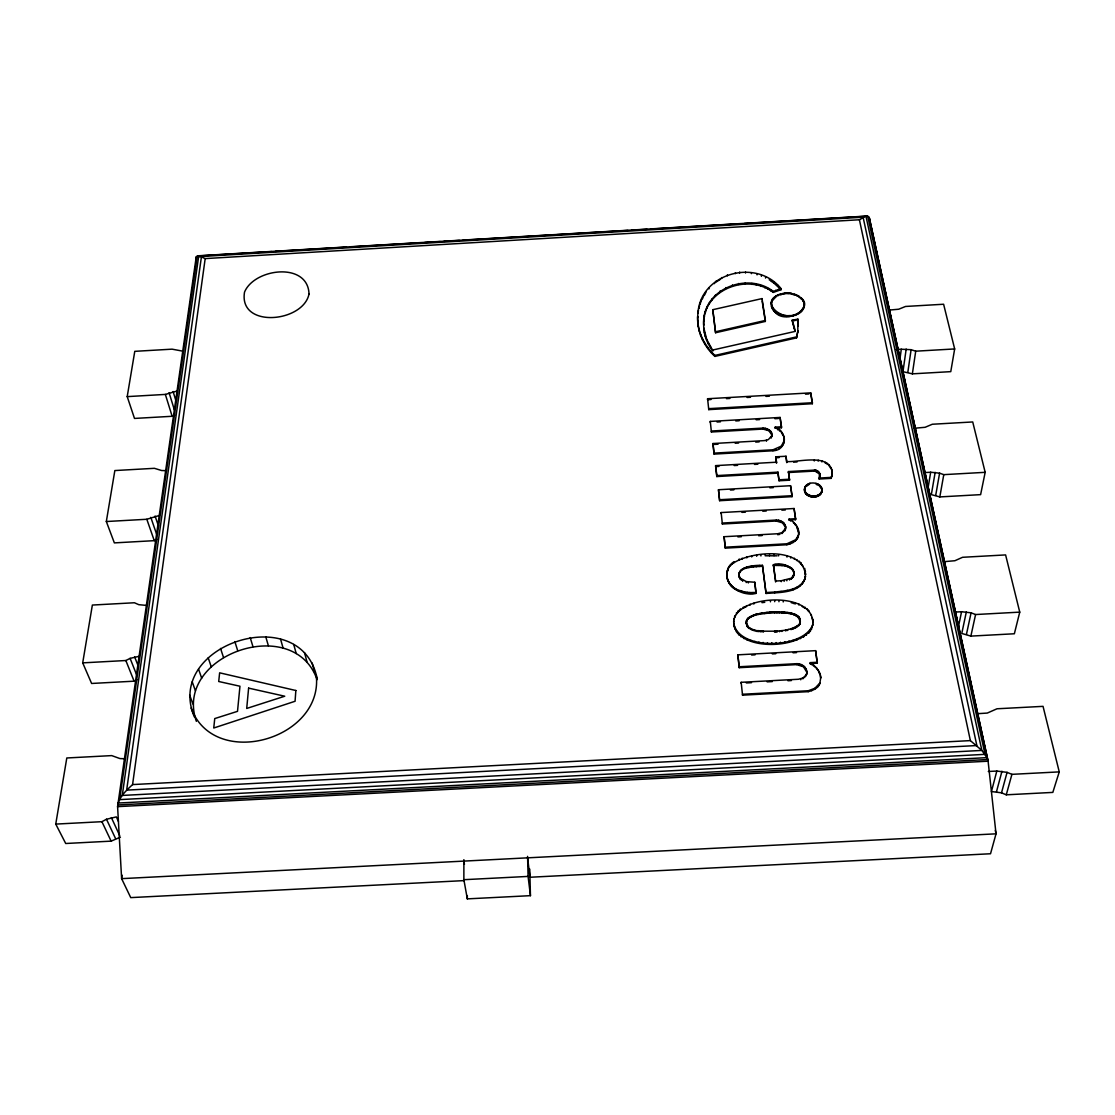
<?xml version="1.0" encoding="UTF-8"?>
<svg xmlns="http://www.w3.org/2000/svg" width="1115" height="1115" viewBox="0 0 1115 1115"><rect width="100%" height="100%" fill="white"/><g stroke="black" fill="none" stroke-linecap="round" stroke-linejoin="round"><path stroke-width="1.5" d="M529.764 869.101L530.447 895.666L467.324 898.871L463.868 879.693L463.882 859.651M821.978 489.569C822.549 499.576 804.654 499.297 804.473 489.792C804.696 479.492 823.943 481.457 821.811 491.673M721.126 513.527L721.154 512.566L794.075 508.51L795.65 518.698L788.709 519.088C794.521 521.792 799.636 527.785 798.605 534.559L798.688 533.597C798.786 540.008 792.43 543.744 786.842 544.747L725.308 548.134L724.095 536.705L777.768 533.737L782.005 532.608L785.573 528.343L784.821 530.963L784.904 530.001M738.938 575.103L740.249 579.215C734.172 566.378 754.325 565.138 762.451 565.333L766.061 593.459C779.301 592.274 802.507 593.542 805.448 576.302L804.779 579.675M804.556 488.816C804.737 497.583 820.542 498.837 821.978 490.14M771.106 438.153L771.831 435.658L768.388 439.575L764.319 440.62L712.973 443.533L714.088 454.098L772.96 450.767C787.538 450.46 787.274 430.655 774.883 427.157L781.517 426.78L780.082 417.442L710.283 421.414L710.255 422.39M784.263 441.387L784.361 438.739M714.896 356.41C703.858 346.277 696.903 331.629 697.669 316.507C697.182 331.308 704.15 345.511 714.924 355.42L714.896 356.41L796.528 337.873L797.88 330.988L796.528 337.873M697.851 321.942L697.865 320.953M781.127 288.687L773.336 291.405C746.827 271.056 701.056 289.775 703.704 325.232C701.823 290.193 747.134 272.367 773.28 292.409L781.071 289.691L781.127 288.687C756.709 257.886 700.554 272.91 697.948 313.078L698.478 310.165M698.269 326.486L698.283 325.496M698.757 307.712L698.729 308.702L699.579 305.844M699.175 331.016L699.203 330.026M700.011 303.419L699.997 304.409L701.739 299.21M700.596 335.517L700.61 334.528M702.506 339.936L702.534 338.946M703.913 295.127L702.45 298.834M703.844 329.023L703.858 328.033L706.659 339.281L712.931 350.96C707.008 343.406 703.314 333.929 703.718 324.256M703.969 321.468L703.983 320.479M704.401 316.939L704.429 315.949M704.373 332.8L704.387 331.81M705.447 312.479L705.474 311.489M704.903 344.256L704.931 343.281M705.307 336.563L705.335 335.573M706.255 291.447L704.68 294.89M707.091 308.116L707.119 307.127M706.631 340.27L706.659 339.281M708.959 288.897L708.973 287.893M707.774 348.465L707.802 347.476M708.36 343.922L708.373 342.932M709.307 303.907L709.335 302.918M707.593 398.738L708.75 409.623L812.319 403.728L812.403 402.738L810.716 392.87L707.593 398.738L707.565 399.714L711.008 399.518M708.75 409.623L708.778 408.647L812.403 402.738M710.464 347.49L710.478 346.5M712.081 299.865L712.109 298.876M711.119 352.521L711.133 351.532M712.792 309.691L715.579 332.744L765.308 321.441L765.364 320.451L762.005 298.597L712.792 309.691L715.579 332.744M711.398 431.993L711.426 431.017L763.036 428.09C766.967 427.979 772.235 430.474 771.873 435.031L769.015 430.752L762.967 429.066L711.398 431.993L710.283 421.414M715.384 296.046L715.412 295.057M714.269 283.656L716.513 280.799M740.29 578.267L746.311 581.612L754.785 582.239L756.054 593.389C740.834 597.138 719.928 583.452 728.959 566.713C744.026 550.559 806.521 544.887 805.351 577.249M726.938 575.758L727.022 573.389M714.088 454.098L712.973 443.533M720.095 291.963L720.123 290.973M716.778 476.551L716.806 475.589L777.991 472.147L777.922 473.122L716.778 476.551L715.607 465.624L776.556 462.195L775.761 456.815L786.019 456.244L786.758 462.516L786.019 456.244M721.614 278.541L721.656 277.551M718.464 489.736L719.635 500.705L792.026 496.663L792.11 495.687L790.549 485.708L718.464 489.736L719.635 500.705M725.823 288.576L725.865 287.572M771.315 303.099C775.929 335.225 831.121 302.346 788.737 292.897C747.412 296.242 790.856 333.329 804.082 306.123L803.748 308.075M727.356 275.809L727.384 274.82M785.685 526.601L785.601 527.562L782.577 522.879L776.263 521.012L722.367 524.008L722.409 523.046L776.333 520.05C781.253 519.799 787.023 523.855 785.504 529.304M732.388 285.984L732.416 284.994M735.37 273.649L735.412 272.659M195.919 258.778L196.226 256.896L198.735 255.767L865.937 216.129L867.721 216.185L869.282 217.732L988.099 761.197L996.029 833.825L990.524 853.755L529.973 877.254L527.604 857.839M725.308 548.134L724.095 536.705M738.618 284.478L738.66 283.489M727.064 577.194L726.98 574.81M726.98 574.337L727.217 571.967M727.189 572.915L727.412 570.796M727.259 578.713L727.105 576.246M727.37 571.758L727.705 569.654M739.607 273.063L739.649 272.06M727.663 580.204L727.301 577.765M727.663 570.601L728.095 568.525M728.485 567.605L728.053 569.472M728.276 581.654L727.705 579.256M728.959 566.713L728.917 567.66L729.517 565.849M728.806 582.783L728.318 580.706M729.447 583.884L728.848 581.835M730.116 565.082L730.074 566.03L730.771 564.329M730.2 584.943L729.489 582.936M731.482 563.619L731.44 564.566L733.126 562.225M730.869 585.723L730.241 583.995M732.221 563.856L732.262 562.894M731.565 586.476L730.91 584.776M745.517 273.036L745.559 272.046M745.21 283.949L745.252 282.945M732.29 587.229L731.607 585.528M734.018 562.573L734.06 561.625M733.126 587.953L732.332 586.281M734.032 588.622L733.168 587.006M734.994 589.236L734.074 587.675M793.922 574.88L794.005 573.932L791.051 579.201C801.267 569.026 782.2 561.277 773.392 564.734L775.608 581.988M806.661 674.087L806.744 673.167L805.95 675.969C809.365 669.836 803.065 663.23 796.779 663.676L739.245 666.756L739.203 667.69L796.695 664.61L803.469 666.77L806.744 672.094L806.842 671.174M733.809 624.609L733.851 623.675C739.203 651.369 805.42 648.596 812.821 624.288C807.511 650.226 733.154 653.097 733.726 621.208L733.684 622.156L733.991 618.783L733.949 619.717C739.747 593.835 816.696 591.117 812.724 625.236M734.269 627.048L734.311 626.114M734.632 616.414L734.59 617.348L735.343 615.41M736.402 589.96L735.036 588.288M751.385 273.649L751.426 272.645M735.106 629.431L735.147 628.498M751.845 284.409L751.886 283.419M736.499 612.651L736.457 613.598L740.471 608.902M737.851 590.643L736.457 589.013M739.175 559.939L739.217 558.991M738.897 576.051L738.952 573.918M736.318 631.731L736.36 630.797M739.134 577.152L739.175 576.204M738.91 574.866L739.203 572.762M737.907 611.954L737.949 611.006M739.58 578.211L739.621 577.263M739.161 573.709L739.691 571.661M739.315 591.284L737.893 589.696M737.531 633.585L737.573 632.651M739.649 572.608L740.471 570.559M740.416 571.507L741.475 569.584M742.102 559.117L742.144 558.169M741.322 580.357L741.363 579.41M756.346 285.245L756.402 284.255M817.393 662.254L809.992 662.644L811.832 664.693L809.894 663.578L817.295 663.174L815.609 650.658L737.823 654.839L739.203 667.69M757.057 274.861L757.113 273.858M739.078 635.285L739.134 634.351M741.419 570.532L742.688 568.761M741.837 592.163L741.879 591.215L739.357 590.337M742.674 581.305L742.729 580.357M742.632 569.709L743.998 568.134M740.918 636.79L740.973 635.857M743.315 607.104L743.273 608.037L746.395 606.56L746.451 605.626M743.942 569.082L745.377 567.577M744.458 592.832L744.499 591.884L741.879 591.215M760.723 286.402L760.778 285.412M761.406 276.325L761.461 275.321M746.841 557.89L746.897 556.942M745.322 568.538L746.799 567.117M746.256 582.56L746.311 581.612M741.113 683.23L741.168 682.31L798.452 679.258L802.981 677.99L806.034 675.049M761.949 299.587L762.005 298.597M743.956 638.644L743.998 637.71M747.134 593.278L747.189 592.33L744.499 591.884M746.743 568.079L748.876 567.535L748.932 566.587M748.318 582.964L748.374 582.016M746.479 620.721L746.367 623.926L746.479 620.721L748.109 618.1L755.552 614.365L766.995 612.344L779.329 611.814L790.284 612.804L795.511 614.532L798.633 616.637L800.013 619.02L799.887 623.94L798.507 625.919L800.18 622.337M764.918 287.865L764.974 286.876M742.534 695.161L742.59 694.255L808.333 690.743L814.912 688.248L819.86 683.063C818.689 688.15 812.849 690.533 808.236 691.662L742.534 695.161L741.168 682.31M746.27 623.396L746.702 620.065M765.531 278.067L765.587 277.078M746.562 624.052L746.994 626.156L749.252 628.581L746.409 622.992M746.702 625.501L746.757 624.567M746.646 620.999L747.008 619.438M746.994 626.156L747.036 625.222M746.952 620.372L747.496 618.741M749.043 593.459L749.099 592.511L747.189 592.33M747.371 626.783L747.412 625.85M747.44 619.675L748.109 618.1M748.876 567.535L751.064 567.159L751.106 566.211M747.83 627.383L747.886 626.449M751.705 556.942L751.761 555.981M747.259 640.163L747.301 639.23M748.054 619.034L748.82 617.543M748.486 628.024L748.541 627.09M767.803 289.287L767.859 288.283M750.047 605.152L750.102 604.205M748.764 618.477L749.517 617.027M750.966 593.542L751.022 592.595L756.109 592.441M769.392 280.088L769.448 279.098M749.461 617.961L750.27 616.553M751.064 567.159L753.28 566.936L753.336 565.988M199.71 256.687L196.226 256.896L117.591 806.647L988.099 761.197L986.97 757.643L981.855 750.423L122.26 795.441L198.735 255.767L205.188 258.596L132.574 784.584C126.246 790.577 118.427 797.392 117.591 806.647L121.619 878.648L130.734 897.617L463.854 880.627M750.144 628.121L750.925 629.501L749.308 627.647M750.214 617.487L751.05 616.121M752.876 593.528L752.932 592.595M770.59 290.792L770.646 289.802M750.994 617.055L752.054 615.619M762.967 429.066L763.036 428.09M750.757 641.32L750.813 640.386M754.785 582.239L756.054 593.389M771.315 306.067L771.468 302.123M771.538 307.043L771.594 306.054M771.413 303.113L771.747 301.162M751.998 616.553L753.099 615.159M753.865 604.065L753.921 603.131M756.653 556.274L756.709 555.312M772.151 300.214L771.691 302.151M753.28 566.936L756.304 566.671L756.36 565.723M771.873 308.005L771.942 307.015M752.723 629.306L753.796 630.63L750.98 628.567M772.681 299.308L772.611 300.297L776.876 295.461M781.071 289.691L773.796 282.973L773.866 281.97M765.141 429.247L765.211 428.272M772.347 308.953L772.402 307.963M773.28 292.409L773.336 291.405M753.043 616.107L754.186 614.755M773.252 299.433L773.308 298.444M772.918 309.872L772.974 308.883M773.991 298.611L774.047 297.607M773.615 310.764L773.671 309.761M774.841 297.83L774.897 296.841M754.13 615.703L755.552 614.365M766.395 441.275L766.465 440.3M767.204 429.819L767.259 428.843M774.409 311.601L774.479 310.611M775.692 291.266L775.747 290.276M754.953 630.979L753.851 629.696M775.775 297.106L775.845 296.116M754.771 642.351L754.841 641.418M756.304 566.671L759.343 566.462L759.399 565.5M775.315 312.395L775.371 311.392M755.496 615.313L756.932 614.017M777.712 286.179L777.768 285.189M760.918 555.953L760.974 554.991M776.319 313.12L776.375 312.13M769.015 430.752L769.071 429.777M777.977 294.862L777.922 295.851L779.176 294.332M778.298 290.36L778.368 289.37M756.876 614.964L758.339 613.71M777.392 313.803L777.462 312.813M757.643 630.56L759.106 630.769L759.05 631.703L755.008 630.031M770.451 431.993L770.521 431.017M766.061 593.459L762.451 565.333M778.563 314.416L778.632 313.426M758.284 614.644L759.691 613.417M771.427 433.456L771.496 432.467M780.416 293.886L780.361 294.876L781.671 294.513M779.803 314.946L779.859 313.956M758.897 643.034L758.953 642.101M759.636 614.365L761.057 613.166M762.047 601.696L761.977 602.644L764.779 602.309M765.252 554.824L765.197 555.772L777.113 555.827M781.099 315.42L781.155 314.43M760.528 631.857L760.583 630.923L759.106 630.769M783.023 294.221L783.078 293.217M772.96 450.767L773.016 449.791L781.364 446.111L784.333 440.411M761.001 614.1L762.437 612.929M697.656 317.496L697.962 312.089M771.775 436.634L771.942 434.056M782.437 315.796L782.507 314.806M784.402 294.012L784.472 293.008M761.949 631.996L762.019 631.062L760.583 630.923M783.831 316.103L783.901 315.113M776.598 428.049L778.117 430.042L778.186 429.052M785.81 293.886L785.88 292.883M763.385 632.107L763.441 631.174C775.19 631.174 788.542 631.982 798.605 624.985M762.381 613.877L764.639 613.557L764.709 612.609M776.054 449.958L776.124 448.983M763.064 643.355L763.134 642.421M776.556 462.195L776.486 463.171L775.761 456.815M785.253 316.326L785.322 315.336M787.246 293.844L787.302 292.841M769.489 555.73L769.559 554.768M786.688 316.465L786.758 315.461M780.082 417.442L781.448 427.756L774.813 428.132M788.667 293.886L788.737 292.897M764.639 613.557L766.925 613.292L766.995 612.344M779.552 431.157L779.622 430.181M778.869 448.718L778.939 447.742M788.138 316.507L788.207 315.517M790.089 294.012L790.159 293.022M780.89 431.407L782.828 435.101L782.897 434.125M781.448 427.756L781.517 426.78M789.573 316.465L789.643 315.475M791.497 294.235L791.566 293.231M766.925 613.292L769.211 613.083L769.28 612.149M781.294 447.087L781.364 446.111M767.413 643.606L767.482 642.672M770.409 601.835L770.479 600.887M776.263 521.012L776.333 520.05M786.828 461.554C797.824 462.614 832.236 452.091 832.166 474.084L832.278 473.108L831.149 478.363L819.163 479.032C821.546 475.297 819.051 469.861 814.424 470.112L788.43 471.561L789.532 480.189L779.064 480.774L777.991 472.147M774.061 555.674L774.131 554.712M791.009 316.339L791.079 315.35M769.211 613.083L770.186 612.065M782.479 445.861L782.549 444.885M773.322 565.695L774.172 564.622M783.594 435.575L784.291 439.714M770.117 613.013L771.078 612.01M797.796 331.977L797.894 319.127L792.166 320.228L794.897 331.113M792.403 316.13L792.472 315.141M783.371 444.495L783.441 443.519M784.012 438.042L784.096 437.066M794.284 293.914L794.201 294.904L792.863 294.527M774.103 565.584L774.953 564.552M783.943 443.045L784.012 442.07M778.535 521.221L778.605 520.259M771.009 612.957L771.984 611.968M777.768 533.737L777.699 534.698L779.915 534.35M774.883 565.5L775.747 564.525M793.309 324.897L792.166 320.228M793.769 315.824L793.838 314.834M795.497 295.35L795.566 294.36M794.047 320.967L794.117 319.977M771.915 612.915L772.89 611.912M795.093 315.447L795.162 314.458M774.632 592.999L774.702 592.051C785.295 590.825 800.096 590.197 804.877 578.727M794.34 328.618L793.378 323.908M796.723 295.879L796.793 294.89M772.82 612.86L773.782 611.87M774.674 601.682L774.744 600.734M780.681 521.862L780.751 520.886M771.761 643.648L771.831 642.714M795.971 320.604L796.04 319.601M796.347 314.988L796.431 313.998M797.964 295.489L798.967 297.147L799.051 296.158M799.887 623.94C801.155 611.187 781.949 613.041 773.712 612.818M778.632 555.911L778.702 554.949M774.618 612.79L774.688 611.856M797.546 314.458L797.615 313.468M775.678 565.486L778.841 565.43L778.911 564.483M797.894 319.127L798.229 326.04L798.298 325.05M782.577 522.879L782.66 521.918M774.535 632.107L774.604 631.174M782.005 532.608L781.936 533.569L783.678 531.451M798.661 313.859L798.744 312.855M799.706 313.176L799.776 312.186M775.441 632.08L775.524 631.132M776.932 612.748L777.002 611.8M801.769 298.486L801.685 299.489L800.96 297.663M784.096 524.245L784.166 523.269M789.532 480.189L788.43 471.561M800.64 312.451L800.723 311.461M776.361 632.01L776.43 631.076M778.939 601.724L779.009 600.776M801.49 311.656L801.56 310.667M794.061 572.859L793.978 573.821C793.629 568.065 786.897 565.849 782.019 565.598L782.089 564.65M802.466 299.364L802.981 301.273L803.065 300.269M776.11 643.494L776.179 642.561M785.127 525.834L785.197 524.872M777.253 631.94L777.336 631.006M802.215 310.82L802.298 309.831M781.28 581.682L781.35 580.72L791.134 578.253M779.26 612.762L779.329 611.814M802.842 309.942L802.925 308.953M803.539 301.217L804.152 306.123L804.138 303.155M780.974 592.386L781.044 591.438M803.357 309.022L803.427 308.033M803.817 303.169L803.901 302.179M790.549 485.708L792.026 496.663M779.566 631.731L779.636 630.797M785.183 565.988L785.253 565.04M786.842 544.747L786.911 543.786L795.608 539.785L798.354 535.395L798.27 536.357M781.573 612.832L781.657 611.898M784.11 581.375L784.193 580.427M783.218 601.947L783.288 600.999M786.995 557.11L787.079 556.148M780.416 643.174L780.5 642.24M782.995 612.915L783.078 611.968M790.437 521.026L790.507 520.064M781.866 631.466L781.936 630.533M787.511 566.643L787.594 565.695M786.869 580.804L786.953 579.856M784.416 613.013L784.486 612.079M790.075 543.869L790.159 542.907M787.19 591.298L787.26 590.351M794.075 508.51L795.566 519.66L788.64 520.05M785.824 613.152L785.908 612.219M789.671 567.633L789.755 566.685M790.73 558.044L790.814 557.082M793.615 523.367L793.685 522.405M789.504 579.981L789.573 579.033M784.695 642.672L784.779 641.738M785.531 630.909L785.615 629.975M793.016 542.517L793.099 541.556M787.288 613.306L787.371 612.372M794.953 524.719L795.037 523.757M791.566 568.915L791.65 567.967M795.566 519.66L795.65 518.698M786.995 629.71L786.911 630.644L788.361 629.418M796.194 525.207L798.619 532.733L798.702 531.771M788.751 613.501L788.835 612.567M792.333 578.169L792.417 577.222M792.904 570.392L792.988 569.431M795.525 540.747L795.608 539.785M794.368 559.228L794.451 558.267M797.058 527.688L797.141 526.726M790.201 613.738L790.284 612.804M793.295 576.943L793.378 575.995M793.727 572.051L793.81 571.103M791.385 602.908L791.469 601.961M793.699 575.925L793.782 574.978M796.765 539.409L796.849 538.461M797.796 529.277L797.88 528.315M793.211 589.765L793.295 588.818M797.685 537.932L797.769 536.97M798.326 530.921L798.41 529.96M788.918 641.961L788.988 641.027M791.371 614.017L791.455 613.083M810.716 392.87L812.319 403.728M796.835 560.538L796.918 559.577M791.079 629.682L791.162 628.749M792.528 614.351L792.612 613.417M804.514 490.921L804.765 487.687M792.542 628.358L792.458 629.292L793.532 628.888M793.657 614.741L793.741 613.808M804.64 491.492L804.723 490.53M804.473 489.792L805.239 486.628M804.835 492.05L804.918 491.088M796.598 588.288L796.681 587.34M805.086 492.607L805.169 491.631M805.574 486.126L804.891 488.119M795.455 602.95L795.371 603.898L792.723 603.229M799.176 561.124L803.176 566.434M805.406 493.137L805.49 492.161M805.95 485.652L805.866 486.614L807.929 485.039M794.549 615.09L794.633 614.142M805.769 493.652L805.866 492.677M806.312 486.168L806.396 485.206M806.8 485.764L806.884 484.788M792.946 641.195L793.03 640.261M806.201 494.14L806.284 493.164M795.413 615.466L795.511 614.532M807.344 485.373L807.427 484.412M794.66 627.494L794.577 628.428L795.594 627.926M806.689 494.6L806.772 493.624M796.249 615.912L796.333 614.964M807.218 495.032L807.302 494.057M801.086 563.814L801.169 562.866M808.556 484.732L808.64 483.771M799.622 586.406L799.706 585.459M807.804 495.422L807.887 494.447M797.1 616.386L797.197 615.438M809.309 483.506L809.211 484.481L809.992 483.297M796.375 627.48L796.458 626.546M808.417 495.771L808.514 494.809M797.88 616.943L797.964 615.996M798.856 605.013L798.953 604.079M809.072 496.091L809.169 495.116M797.197 626.059L797.113 627.006L797.894 625.543M798.549 617.571L798.633 616.637M809.769 496.37L809.852 495.394M796.821 640.08L796.904 639.146M799.023 618.17L799.107 617.222M802.201 584.162L802.284 583.201M810.48 496.593L810.563 495.618M799.413 618.783L799.511 617.849M814.271 460.969L814.368 459.993M799.107 625.278L799.204 624.344M799.72 619.438L799.817 618.504M811.218 496.774L811.302 495.799M799.915 619.954L800.013 619.02M803.26 582.741L803.344 581.793M804.709 568.343L805.546 574.783L805.629 573.835M799.594 624.581L799.678 623.633M800.096 621.013L800.124 619.55M800.194 621.543L800.291 620.609M811.957 496.9L812.054 495.938M788.361 472.537L814.326 471.088L814.424 470.112M800.194 622.602L800.319 621.139M804.124 581.236L804.208 580.288M805.337 572.302L805.434 571.354M796.695 664.61L796.779 663.676M812.724 496.983L812.807 496.022M819.163 479.032L819.455 473.973L815.079 471.143L815.177 470.168M815.832 471.283L815.915 470.307M813.49 497.025L813.574 496.05M800.5 638.63L800.584 637.696M816.542 471.492L816.64 470.516M814.243 496.997L814.34 496.036M815.943 483.353L816.556 484.551L816.654 483.589M818.145 461.136L818.243 460.161M814.995 496.942L815.093 495.966M799.12 664.847L799.218 663.927M817.783 472.133L817.866 471.157M815.734 496.816L815.832 495.854M805.309 607.354L805.211 608.288L802.159 606.49M817.239 484.83L817.337 483.854M816.459 496.649L816.542 495.687M818.772 472.983L818.87 472.007M817.992 484.161L818.521 485.485L818.605 484.523M817.142 496.44L817.239 495.464M803.594 637.139L803.692 636.205M819.455 473.973L819.553 472.997M819.706 474.683L819.804 473.708M817.811 496.175L817.908 495.213M819.595 478.098L819.943 474.433M801.434 665.585L801.518 664.652M807.176 608.818L808.682 611.424L808.765 610.49M819.191 484.914L820.919 487.757L821.016 486.781M818.438 495.882L818.535 494.907M819.623 486.307L819.72 485.332M821.922 461.958L822.02 460.983M800.737 679.788L800.835 678.868M819.023 495.534L819.121 494.572M820.11 486.767L820.208 485.792M819.567 495.158L819.664 494.182M820.542 487.241L820.64 486.279M820.055 494.739L820.152 493.764M803.469 666.77L803.553 665.836M806.396 635.341L806.493 634.393M820.501 494.279L820.598 493.318M821.337 487.311L821.88 490.53M820.891 493.806L820.974 492.83M821.211 493.304L821.309 492.328M821.504 488.83L821.602 487.868M802.884 678.923L802.981 677.99M821.476 492.774L821.574 491.799M821.825 489.959L821.783 488.426M821.671 492.231L821.769 491.255M825.379 463.394L825.476 462.418M805.1 668.317L805.197 667.383M808.863 633.236L808.96 632.303M804.668 677.613L804.751 676.693M811.232 615.522L811.33 614.588M806.215 670.129L806.312 669.209M827.135 464.481L827.232 463.506M810.326 631.522L810.424 630.588M811.441 629.64L811.539 628.707M813.002 621.849L812.905 622.783L812.793 619.396M828.668 465.736L828.779 464.76M812.152 627.634L812.25 626.686M831.093 467.659L830.996 468.635L829.964 467.129M808.236 691.662L808.333 690.743M831.818 469.262L832.138 471.882L832.236 470.906M831.149 478.363L831.943 475.283L831.846 476.244M813.615 665.976L811.929 663.773M815.609 650.658L817.295 663.174M811.692 690.687L811.79 689.767M815.246 667.383L813.727 665.042M816.696 668.93L815.344 666.463M814.814 689.168L814.912 688.248M817.936 670.575L816.793 667.996M817.49 687.175L817.588 686.255M819.079 671.397L819.79 674.129L818.048 669.655M818.786 685.655L818.884 684.735M820.473 675.077L820.696 678.073L819.887 673.209M122.093 875.191L121.619 878.648L996.029 833.825L995.305 830.424M899.721 360.563L901.296 349.232L911.094 349.692L915.722 351.183L954.663 348.939L943.611 304.242L905.547 306.458L898.704 309.217L889.519 310.054M906.188 349.037L902.969 371.685L912.363 373.846L950.774 371.643L954.663 348.939M907.819 372.354L911.094 349.692M912.363 373.846L915.722 351.183M120.434 837.114L111.138 841.142L65.715 843.498L55.75 824.096L66.802 757.977L111.723 755.608L119.932 758.562L124.657 758.757M136.894 679.746L134.107 681.181L91.611 683.467L82.705 662.868L92.364 605.055L134.427 602.755L138.79 604.678L146.553 605.417M156.881 539.395L154.274 540.663L114.357 542.894L106.329 521.527L114.845 470.558L154.386 468.314L161.661 470.53L165.828 470.628M174.595 415.142L172.142 416.285L134.497 418.432L127.208 396.619L134.776 351.337L172.072 349.162L182.888 351.169M928.084 487.659L930.691 472.244L939.597 473.164L943.778 474.642L985.172 472.328L972.726 421.958L932.321 424.244L925.102 427.296L914.077 428.272M935.164 472.356L931.332 494.628L939.82 496.914L980.615 494.642L985.172 472.328M935.694 495.436L939.597 473.164M939.82 496.914L943.778 474.642M196.365 721.349C173.09 654.686 294.012 613.125 317.092 679.662M194.345 716.931C163.724 644.359 301.134 600.093 317.036 678.185M958.454 626.672L961.562 611.731L971.081 612.818L975.583 614.532L1019.751 612.135L1005.605 554.922L962.566 557.291L954.914 560.72L943.499 561.723M966.343 611.87L961.785 633.459L970.872 636.107L1014.357 633.766L1019.751 612.135M966.44 634.407L971.081 612.818M970.872 636.107L975.583 614.532M1059.25 771.887L1011.918 774.34L1007.068 772.361L996.824 771.05L991.444 791.525L1001.507 792.835L1006.274 794.814L1052.825 792.403L1059.25 771.887L1043.041 706.353L997.005 708.778L987.277 713.07L978.05 713.656M996.489 791.734L1001.953 771.245M1001.507 792.835L1007.068 772.361M1006.274 794.814L1011.918 774.34M819.748 683.983L820.807 677.139M309.022 293.984C303.294 322.597 238.415 328.786 244.519 292.144C254.304 268.213 307.963 261.523 309.022 293.998M205.188 258.596L859.414 219.753L865.937 216.129L981.855 750.423L970.371 740.611L132.574 784.584M716.485 281.788L720.332 279.349M55.75 824.096L101.911 821.685L106.496 819.246L116.35 816.905L118.427 821.407M82.705 662.868L125.842 660.526L130.107 658.366L139.305 656.275M106.329 521.527L146.818 519.269L159.417 515.451M127.208 396.619L165.355 394.417L177.201 390.989M715.607 331.754L765.364 320.451M714.924 355.42L796.598 336.869M712.959 349.971L795.246 331.378L794.41 327.629M271.823 251.586L197.118 256.032L119.64 799.622L985.005 754.353L867.721 216.185L744.374 223.516M275.294 251.377L346.528 247.154M349.999 246.945L365.636 246.011M369.121 245.802L421.233 242.708M424.704 242.499L440.341 241.579M443.812 241.37L459.45 240.436M462.934 240.227L534.155 236.004M537.639 235.795L553.263 234.861M556.747 234.652L627.968 230.429M631.452 230.22L647.09 229.286M650.561 229.091L740.904 223.711M896.209 349.525L901.296 349.232M726.464 398.64L729.893 398.445M747.078 397.47L750.507 397.275M765.977 396.396L769.406 396.201M805.476 394.153L808.919 393.957M717.057 422L720.457 421.805M735.775 420.94L739.175 420.745M756.193 419.784L759.594 419.588M774.911 418.71L778.312 418.515M712.945 444.495L718.088 444.216M735.189 443.24L738.604 443.045M755.719 442.084L759.134 441.888M714.116 453.122L773.016 449.791M775.692 457.791L779.106 457.596M793.643 462.14L797.072 461.945M715.579 466.6L718.966 466.404M734.2 465.554L737.573 465.359M754.493 464.411L757.879 464.216M779.134 479.798L789.601 479.213M819.26 478.056L831.246 477.387M925.478 472.537L930.691 472.244M730.437 490.043L733.879 489.847M769.894 487.826L773.322 487.631M719.663 499.729L792.11 495.687M741.949 512.37L745.419 512.175M762.771 511.214L766.242 511.018M781.852 510.154L785.322 509.959M737.907 536.9L741.363 536.705M758.66 535.744L762.116 535.562M725.349 547.186L786.911 543.786M759.343 566.462L762.381 566.295M781.35 580.72L775.678 581.04L773.392 564.734M766.116 592.525L774.702 592.051M954.802 612.093L961.562 611.731M751.594 655.021L755.05 654.839M772.333 653.906L775.789 653.725M793.058 652.791L796.514 652.61M746.325 682.951L751.524 682.673M767.134 681.836L772.347 681.572M787.957 680.735L791.427 680.54M118.162 803.037L986.97 757.643L868.85 216.937M117.688 804.96L987.723 759.524L869.282 217.732M988.308 771.482L996.824 771.05M463.868 879.693L528.078 876.418L530.447 895.666M749.099 592.511L751.022 592.595M778.841 565.43L782.019 565.598M762.019 631.062L763.441 631.174M814.326 471.088L815.079 471.143M756.123 631.257L757.587 631.494M751.775 629.891L752.667 630.24M770.493 280.813L773.796 282.973M799.971 297.872L800.877 298.653M101.911 821.685L111.138 841.142M106.496 819.246L115.625 838.717M111.375 817.616L119.737 835.623M191.097 708.039C214.164 770.716 323.671 739.468 316.242 675.174M125.842 660.526L134.107 681.181M130.107 658.366L136.392 674.268M134.65 656.93L137.772 664.888M189.662 695.077L192.909 704.011M192.226 681.85L195.432 690.826M146.818 519.269L154.274 540.663M198.554 669.167L201.69 678.185M150.804 517.346L156.602 534.169M155.069 516.05L158.442 525.946M208.198 657.808L211.265 666.854M220.547 648.428L223.516 657.488M234.833 641.557L237.704 650.644M165.355 394.417L172.142 416.285M169.09 392.703L174.372 409.874M173.104 391.532L175.961 400.912M250.206 637.585L252.966 646.686M265.746 636.735L268.408 645.85M280.548 639.062L283.112 648.177M293.733 644.456L296.214 653.557M304.507 652.596L306.932 661.683M312.172 663.035L314.555 672.094M812.152 617.905L812.696 620.33M859.414 219.753L970.371 740.611M463.882 861.101L464.453 864.32M762.2 301.273L765.308 321.441M777.922 473.122L779.064 480.774M715.607 465.624L716.806 475.589M721.154 512.566L722.367 524.008M737.823 654.839L739.245 666.756M869.519 218.777L869.867 222.192M527.576 856.376L528.078 876.418M467.324 895.568L467.324 898.871M295.851 690.492L295.071 701.265L213.746 728.011L214.749 718.576L237.509 711.342L239.962 686.227L218.707 681.502L219.641 672.819L295.851 690.506M248.617 688.122L246.708 708.457L284.743 696.22L248.617 688.122M201.467 256.506L126.664 790.117L976.851 745.545L863.094 217.202L201.467 256.506"/></g></svg>
